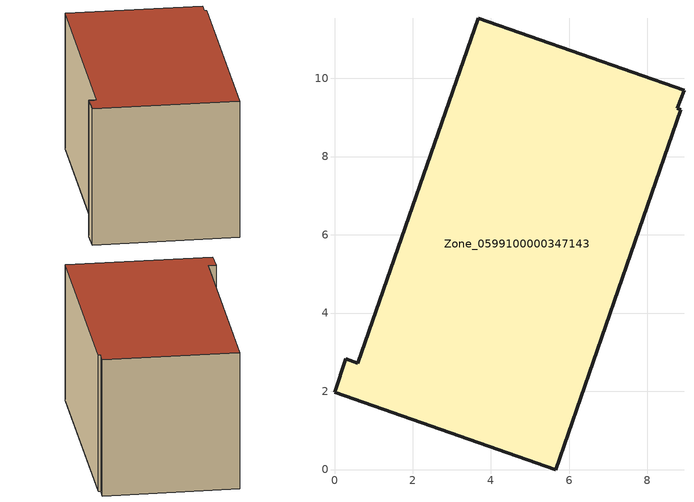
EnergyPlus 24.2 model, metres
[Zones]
Zone_0599100000347143
 floor ground (C_G): 8.85,9.19 5.65,0 0,1.98 0.29,2.83 0.6,2.72 3.67,11.53 8.93,9.7 8.77,9.24 z0
 wall outside (C_F): 0.6,2.72 0.29,2.83 0,1.98 5.65,0 8.85,9.19 8.77,9.24 8.93,9.7 3.67,11.53 0.6,2.72 z0:5.91
 roof outside (C_R): 5.65,0 8.85,9.19 8.77,9.24 8.93,9.7 3.67,11.53 0.6,2.72 0.29,2.83 0,1.98 z5.91
[BUILDING]
Pand.0599100000347143: North Axis=0; Terrain=City; Loads Convergence Tolerance Value=0.04; Temperature Convergence Tolerance Value=0.4; Solar Distribution=FullExterior; Maximum Number of Warmup Days=25; Minimum Number of Warmup Days=1
[Site:Location]
Rotterdam.The.Hague.AP_ZH_NLD Design_Conditions: Latitude=51.96; Longitude=4.45; Time Zone=1; Elevation=-4.5
[SITE:GROUNDTEMPERATURE:BUILDINGSURFACE]
18, 18, 18, 18, 18, 18, 18, 18, 18, 18, 18, 18
[MATERIAL] Thermal Absorptance=0.9; Solar Absorptance=0.7; Visible Absorptance=0.7
Name | Roughness | Thickness | Conductivity | Density | Specific Heat
G.TC.1992-2005 | MediumSmooth | 0.15 | 0.06 | 540 | 1210
F.TC.1992-2005 | Rough | 0.3 | 0.12 | 1920 | 840
R.TC.1992-2005 | MediumRough | 0.2 | 0.08 | 1500 | 1000
[CONSTRUCTION]
C_G: G.TC.1992-2005
C_F: F.TC.1992-2005
C_R: R.TC.1992-2005
[ZONE]
Zone_0599100000347143: Type=1; Multiplier=1; Ceiling Height=Autocalculate; Volume=Autocalculate; Floor Area=autocalculate; Part of Total Floor Area=Yes
[ZONEINFILTRATION:DESIGNFLOWRATE]
Infil_Zone_0599100000347143: Zone or ZoneList or Space or SpaceList=Zone_0599100000347143; Schedule=AlwaysOn; Design Flow Rate Calculation Method=Flow/Area; Flow Rate per Floor Area=0.0015; Constant Term Coefficient=1; Temperature Term Coefficient=0; Velocity Term Coefficient=0; Velocity Squared Term Coefficient=0
[HVACTEMPLATE:ZONE:IDEALLOADSAIRSYSTEM]
Zone_0599100000347143: Maximum Heating Supply Air Temperature=50; Minimum Cooling Supply Air Temperature=13; Maximum Heating Supply Air Humidity Ratio=0.0156; Minimum Cooling Supply Air Humidity Ratio=0.0077; Heating Limit=NoLimit; Cooling Limit=NoLimit; Dehumidification Control Type=ConstantSensibleHeatRatio; Cooling Sensible Heat Ratio=0.7; Dehumidification Setpoint=60; Humidification Control Type=None; Humidification Setpoint=30; Outdoor Air Method=None; Outdoor Air Flow Rate per Person=0.00944; Outdoor Air Flow Rate per Zone Floor Area=0; Outdoor Air Flow Rate per Zone=0; Demand Controlled Ventilation Type=None; Outdoor Air Economizer Type=NoEconomizer; Heat Recovery Type=None; Sensible Heat Recovery Effectiveness=0.7; Latent Heat Recovery Effectiveness=0.65
[ZONECONTROL:THERMOSTAT]
ThermostatControl_Zone_0599100000347143: Zone or ZoneList=Zone_0599100000347143; Control Type Schedule=DualSetpointControlType; Control 1=Thermostat_Zone_0599100000347143; Temperature Difference Between Cutout And Setpoint=0
[THERMOSTATSETPOINT:DUALSETPOINT]
Thermostat_Zone_0599100000347143: Heating Setpoint Temperature Schedule=HeatingSetpoint_Zone_0599100000347143; Cooling Setpoint Temperature Schedule=CoolingSetpoint_Zone_0599100000347143
[SCHEDULE:COMPACT]
HeatingSetpoint_Zone_0599100000347143: Through: 12/31, For: AllDays, Until: 24:00, 21
CoolingSetpoint_Zone_0599100000347143: Through: 12/31, For: AllDays, Until: 24:00, 24
DualSetpointControlType: Through: 12/31, For: AllDays, Until: 24:00, 4
AlwaysOn: Through: 12/31, For: AllDays, Until: 24:00, 1
